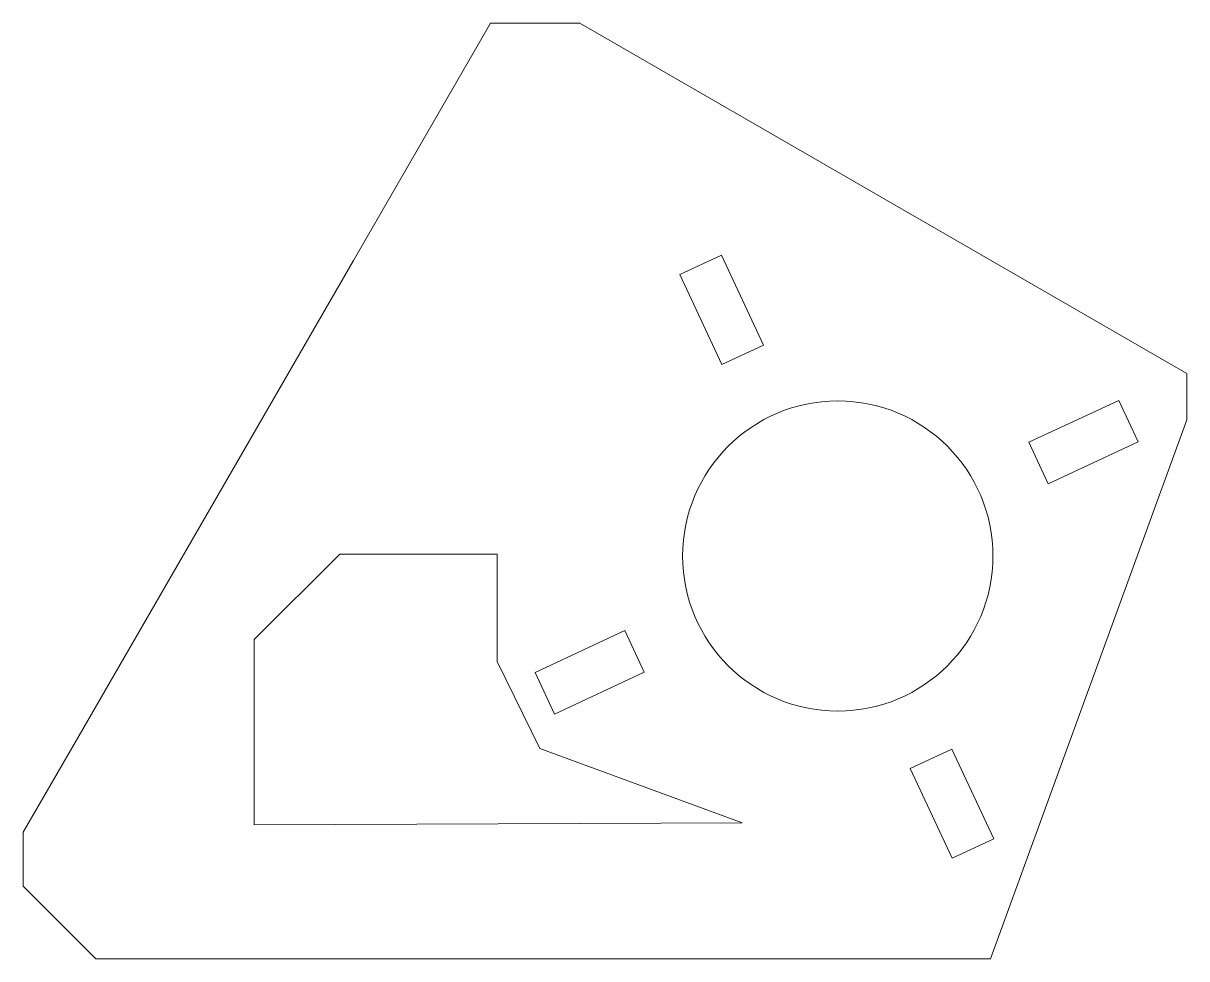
# Model space of a CAD drawing. Header units: millimetres. Extents: x -36.2 to 50, y -30 to 39.4.
import ezdxf

# ---------------------------------------------------------------- set-up
doc = ezdxf.new("R2010")
doc.units = ezdxf.units.MM
doc.layers.get('0').update_dxf_attribs({"linetype": 'CONTINUOUS', "lineweight": 0})

msp = doc.modelspace()

# ---------------------------------------------------------------- linework, layer by layer
for p, q in [((-11.771, 21.771), (-1.617, 39.357)), ((-1.617, 39.357), (5.004, 39.357)), ((5.004, 39.357), (50, 13.379)), ((-32.476, -14.092), (-11.771, 21.771)), ((12.433, 20.725), (15.515, 22.162)), ((15.515, 22.162), (18.621, 15.501)), ((15.539, 14.064), (12.433, 20.725)), ((18.621, 15.501), (15.539, 14.064)), ((50, 13.379), (50, 9.951)), ((38.293, 8.292), (44.955, 11.398)), ((44.955, 11.398), (46.392, 8.316)), ((50, 9.951), (35.459, -30)), ((39.73, 5.21), (38.293, 8.292)), ((46.392, 8.316), (39.73, 5.21)), ((-19.118, -6.331), (-12.787, -0.001)), ((-12.787, -0.001), (-1.114, -0.001)), ((-1.114, -0.001), (-1.114, -7.953)), ((1.69, -8.774), (8.351, -5.668)), ((8.351, -5.668), (9.788, -8.75)), ((-19.118, -20.062), (-19.118, -6.331)), ((-1.114, -7.953), (2.056, -14.421)), ((3.127, -11.856), (1.69, -8.774)), ((9.788, -8.75), (3.127, -11.856)), ((-36.243, -20.618), (-32.476, -14.092)), ((-32.476, -14.092), (-32.476, -14.092)), ((-32.476, -14.092), (-32.476, -14.092)), ((-32.476, -14.092), (-32.476, -14.092)), ((2.056, -14.421), (17.052, -19.926)), ((29.508, -15.888), (32.59, -14.451)), ((32.59, -14.451), (35.696, -21.113)), ((32.614, -22.55), (29.508, -15.888)), ((-36.243, -24.615), (-36.243, -20.618)), ((-19.118, -20.062), (17.052, -19.926)), ((35.696, -21.113), (32.614, -22.55)), ((-30.858, -30), (-36.243, -24.615)), ((35.459, -30), (-30.858, -30))]:
    msp.add_line(p, q)
msp.add_circle((24.135, -0.141), 11.5)

doc.saveas('drawing.dxf')
